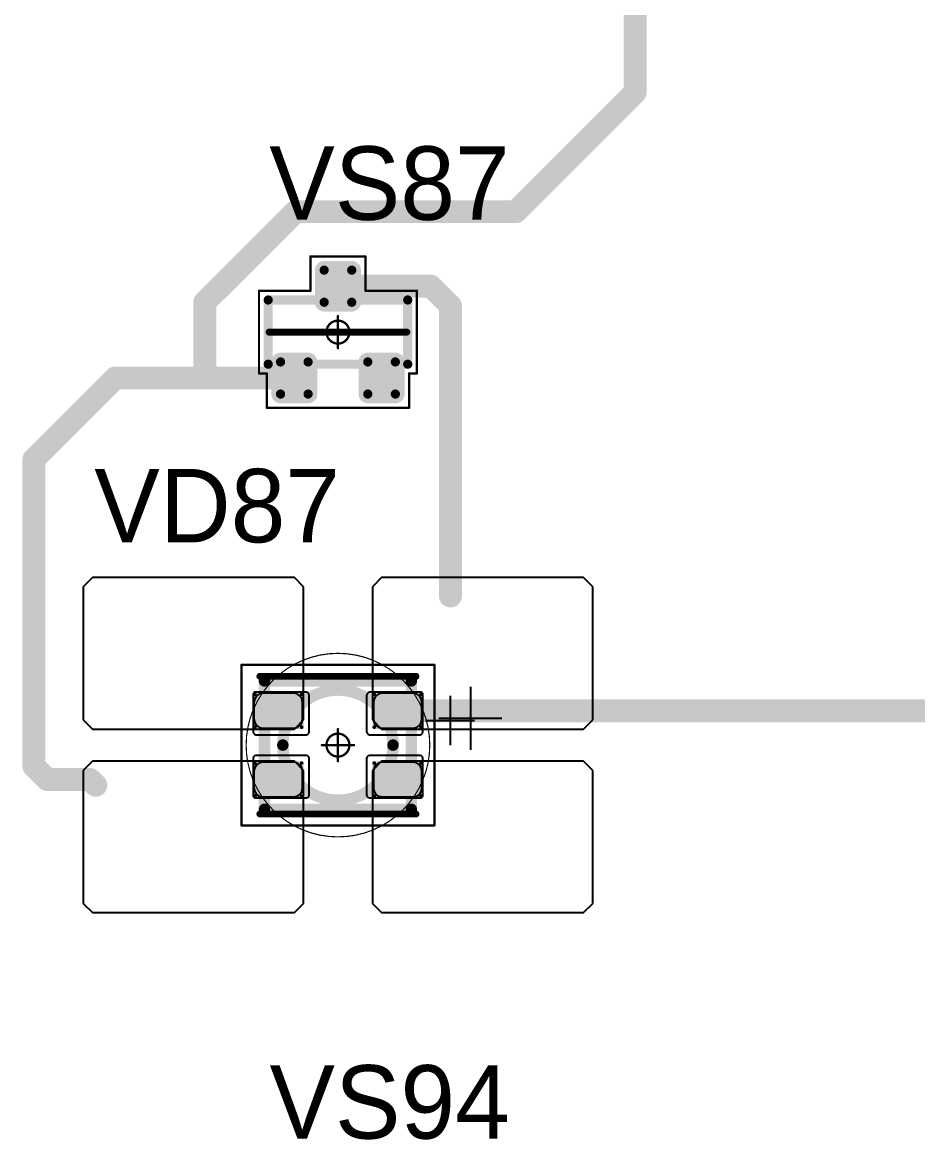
# Model space of a CAD drawing. Header units: millimetres. Extents: x 0 to 400, y 0 to 514.
# Drawn here: x 273.13 to 292.63, y 263.9 to 288.25 of the extents above; entities that cross this region are included whole.
import ezdxf

# ---------------------------------------------------------------- set-up
doc = ezdxf.new("R2010")
doc.units = ezdxf.units.MM
for name, color, linetype in [('Mechanical13', 56, 'Continuous'), ('Mechanical15', 56, 'Continuous'), ('Mechanical2', 216, 'Continuous'), ('TopLayer', 1, 'Continuous'), ('TopOverlay', 2, 'Continuous'), ('TopPaste', 8, 'Continuous'), ('TopSolder', 216, 'Continuous')]:
    doc.layers.add(name, color=color, linetype=linetype)

# ---------------------------------------------------------------- blocks, each defined once
blk = doc.blocks.new('SOT23_95')
at = {"layer": 'Mechanical13', "const_width": 0.2}
for points in [[(-0.7, 1.52), (0.7, 1.52)], [(-0.7, 1.52), (-0.7, -1.52)], [(0.7, 1.52), (0.7, -1.52)], [(-0.7, -1.52), (0.7, -1.52)]]:
    blk.add_lwpolyline(points, dxfattribs=at)
at = {"layer": 'Mechanical13', "const_width": 0.1}
for points in [[(-0.75, 1.52, 1), (-0.65, 1.52, 1)], [(-0.75, 1.52, 1), (-0.65, 1.52, 1)], [(0.65, 1.52, 1), (0.75, 1.52, 1)], [(0.65, 1.52, 1), (0.75, 1.52, 1)], [(-0.75, -1.52, 1), (-0.65, -1.52, 1)], [(-0.75, -1.52, 1), (-0.65, -1.52, 1)], [(0.65, -1.52, 1), (0.75, -1.52, 1)], [(0.65, -1.52, 1), (0.75, -1.52, 1)]]:
    blk.add_lwpolyline(points, format="xyb", close=True, dxfattribs=at)
at = {"layer": 'Mechanical15', "const_width": 0.05}
for points in [[(-0.9, 1.72), (-0.9, 1.55)], [(-0.9, 1.72), (0.9, 1.72)], [(0.9, 1.72), (0.9, 0.6)], [(-1.65, 1.55), (-1.65, -1.55)], [(-1.65, 1.55), (-0.9, 1.55)], [(0.9, 0.6), (1.65, 0.6)], [(1.65, 0.6), (1.65, -0.6)], [(0, 0.35), (0, -0.35)], [(-0.35, 0), (0.35, 0)], [(0.9, -0.6), (1.65, -0.6)], [(0.9, -0.6), (0.9, -1.72)], [(-1.65, -1.55), (-0.9, -1.55)], [(-0.9, -1.55), (-0.9, -1.72)], [(-0.9, -1.72), (0.9, -1.72)]]:
    blk.add_lwpolyline(points, dxfattribs=at)
at = {"layer": 'Mechanical15'}
for points, const_width in [([(-0.913, 1.72, 1), (-0.888, 1.72, 1)], 0.025), ([(-0.913, 1.72, 1), (-0.888, 1.72, 1)], 0.025), ([(0.888, 1.72, 1), (0.913, 1.72, 1)], 0.025), ([(0.888, 1.72, 1), (0.913, 1.72, 1)], 0.025), ([(-1.662, 1.55, 1), (-1.637, 1.55, 1)], 0.025), ([(-1.662, 1.55, 1), (-1.637, 1.55, 1)], 0.025), ([(-0.913, 1.55, 1), (-0.888, 1.55, 1)], 0.025), ([(-0.913, 1.55, 1), (-0.888, 1.55, 1)], 0.025), ([(0.888, 0.6, 1), (0.913, 0.6, 1)], 0.025), ([(0.888, 0.6, 1), (0.913, 0.6, 1)], 0.025), ([(1.637, 0.6, 1), (1.662, 0.6, 1)], 0.025), ([(1.637, 0.6, 1), (1.662, 0.6, 1)], 0.025), ([(0.25, 0, 1), (-0.25, 0, 1)], 0.05), ([(-0.012, 0.35, 1), (0.012, 0.35, 1)], 0.025), ([(-0.362, 0, 1), (-0.337, 0, 1)], 0.025), ([(-0.262, 0, 1), (-0.238, 0, 1)], 0.025), ([(0.238, 0, 1), (0.262, 0, 1)], 0.025), ([(0.337, 0, 1), (0.362, 0, 1)], 0.025), ([(-0.012, -0.35, 1), (0.012, -0.35, 1)], 0.025), ([(0.888, -0.6, 1), (0.913, -0.6, 1)], 0.025), ([(0.888, -0.6, 1), (0.913, -0.6, 1)], 0.025), ([(1.637, -0.6, 1), (1.662, -0.6, 1)], 0.025), ([(1.637, -0.6, 1), (1.662, -0.6, 1)], 0.025), ([(-1.662, -1.55, 1), (-1.637, -1.55, 1)], 0.025), ([(-1.662, -1.55, 1), (-1.637, -1.55, 1)], 0.025), ([(-0.913, -1.55, 1), (-0.888, -1.55, 1)], 0.025), ([(-0.913, -1.55, 1), (-0.888, -1.55, 1)], 0.025), ([(-0.913, -1.72, 1), (-0.888, -1.72, 1)], 0.025), ([(-0.913, -1.72, 1), (-0.888, -1.72, 1)], 0.025), ([(0.888, -1.72, 1), (0.913, -1.72, 1)], 0.025), ([(0.888, -1.72, 1), (0.913, -1.72, 1)], 0.025)]:
    blk.add_lwpolyline(points, format="xyb", close=True, dxfattribs=dict(at, const_width=const_width))
at = {"layer": 'TopLayer', "const_width": 0.1}
for points in [[(-1.4, 1.25, 1), (-1.3, 1.25, 1)], [(-0.7, 1.25, 1), (-0.6, 1.25, 1)], [(-1.4, 0.65, 1), (-1.3, 0.65, 1)], [(-0.7, 0.65, 1), (-0.6, 0.65, 1)], [(0.6, 0.3, 1), (0.7, 0.3, 1)], [(1.3, 0.3, 1), (1.4, 0.3, 1)], [(0.6, -0.3, 1), (0.7, -0.3, 1)], [(1.3, -0.3, 1), (1.4, -0.3, 1)], [(-1.4, -0.65, 1), (-1.3, -0.65, 1)], [(-0.7, -0.65, 1), (-0.6, -0.65, 1)], [(-1.4, -1.25, 1), (-1.3, -1.25, 1)], [(-0.7, -1.25, 1), (-0.6, -1.25, 1)]]:
    blk.add_lwpolyline(points, format="xyb", close=True, dxfattribs=at)
at = {"layer": 'TopLayer'}
for points in [[(-1.45, 1.25), (-1.45, 0.65), (-0.55, 1.25), (-0.55, 0.65)], [(-1.35, 1.35), (-1.35, 0.55), (-0.65, 1.35), (-0.65, 0.55)], [(0.55, 0.3), (0.55, -0.3), (1.45, 0.3), (1.45, -0.3)], [(0.65, 0.4), (0.65, -0.4), (1.35, 0.4), (1.35, -0.4)], [(-1.45, -0.65), (-1.45, -1.25), (-0.55, -0.65), (-0.55, -1.25)], [(-1.35, -0.55), (-1.35, -1.35), (-0.65, -0.55), (-0.65, -1.35)]]:
    blk.add_solid(points, dxfattribs=at)
at = {"layer": 'TopOverlay', "const_width": 0.15}
blk.add_lwpolyline([(0, 1.5), (0, -1.5)], dxfattribs=at)
at = {"layer": 'TopOverlay', "const_width": 0.075}
for points in [[(-0.038, 1.5, 1), (0.038, 1.5, 1)], [(-0.038, -1.5, 1), (0.038, -1.5, 1)]]:
    blk.add_lwpolyline(points, format="xyb", close=True, dxfattribs=at)
at = {"layer": 'TopPaste', "const_width": 0.075}
for points in [[(-1.387, 1.25, 1), (-1.313, 1.25, 1)], [(-0.687, 1.25, 1), (-0.613, 1.25, 1)], [(-1.387, 0.65, 1), (-1.313, 0.65, 1)], [(-0.687, 0.65, 1), (-0.613, 0.65, 1)], [(0.613, 0.3, 1), (0.687, 0.3, 1)], [(1.313, 0.3, 1), (1.387, 0.3, 1)], [(0.613, -0.3, 1), (0.687, -0.3, 1)], [(1.313, -0.3, 1), (1.387, -0.3, 1)], [(-1.387, -0.65, 1), (-1.313, -0.65, 1)], [(-0.687, -0.65, 1), (-0.613, -0.65, 1)], [(-1.387, -1.25, 1), (-1.313, -1.25, 1)], [(-0.687, -1.25, 1), (-0.613, -1.25, 1)]]:
    blk.add_lwpolyline(points, format="xyb", close=True, dxfattribs=at)
at = {"layer": 'TopPaste'}
for points in [[(-1.425, 1.25), (-1.425, 0.65), (-0.575, 1.25), (-0.575, 0.65)], [(-1.35, 1.325), (-1.35, 0.575), (-0.65, 1.325), (-0.65, 0.575)], [(0.575, 0.3), (0.575, -0.3), (1.425, 0.3), (1.425, -0.3)], [(0.65, 0.375), (0.65, -0.375), (1.35, 0.375), (1.35, -0.375)], [(-1.425, -0.65), (-1.425, -1.25), (-0.575, -0.65), (-0.575, -1.25)], [(-1.35, -0.575), (-1.35, -1.325), (-0.65, -0.575), (-0.65, -1.325)]]:
    blk.add_solid(points, dxfattribs=at)
at = {"layer": 'TopSolder', "const_width": 0.202}
for points in [[(-1.451, 1.25, 1), (-1.249, 1.25, 1)], [(-0.751, 1.25, 1), (-0.549, 1.25, 1)], [(-1.451, 0.65, 1), (-1.249, 0.65, 1)], [(-0.751, 0.65, 1), (-0.549, 0.65, 1)], [(0.549, 0.3, 1), (0.751, 0.3, 1)], [(1.249, 0.3, 1), (1.451, 0.3, 1)], [(0.549, -0.3, 1), (0.751, -0.3, 1)], [(1.249, -0.3, 1), (1.451, -0.3, 1)], [(-1.451, -0.65, 1), (-1.249, -0.65, 1)], [(-0.751, -0.65, 1), (-0.549, -0.65, 1)], [(-1.451, -1.25, 1), (-1.249, -1.25, 1)], [(-0.751, -1.25, 1), (-0.549, -1.25, 1)]]:
    blk.add_lwpolyline(points, format="xyb", close=True, dxfattribs=at)
at = {"layer": 'TopSolder'}
for points in [[(-1.552, 1.25), (-1.552, 0.65), (-0.448, 1.25), (-0.448, 0.65)], [(-1.35, 1.452), (-1.35, 0.448), (-0.65, 1.452), (-0.65, 0.448)], [(0.65, 0.502), (0.65, -0.502), (1.35, 0.502), (1.35, -0.502)], [(0.448, 0.3), (0.448, -0.3), (1.552, 0.3), (1.552, -0.3)], [(-1.35, -0.448), (-1.35, -1.452), (-0.65, -0.448), (-0.65, -1.452)], [(-1.552, -0.65), (-1.552, -1.25), (-0.448, -0.65), (-0.448, -1.25)]]:
    blk.add_solid(points, dxfattribs=at)
blk = doc.blocks.new('E65F_268')
at = {"layer": 'Mechanical13'}
for p, q in [((2.441, 1.071), (2.441, 0)), ((1.905, 0.536), (2.976, 0.536))]:
    blk.add_line(p, q, dxfattribs=at)
at = {"layer": 'Mechanical13', "const_width": 0.25}
for points in [[(-1.6, -1.4), (-1.6, 1.4)], [(-1.6, 1.4), (1.6, 1.4)], [(1.6, -1.4), (1.6, 1.4)], [(-1.6, -1.4), (1.6, -1.4)]]:
    blk.add_lwpolyline(points, dxfattribs=at)
at = {"layer": 'Mechanical13'}
for points, const_width in [([(-1.663, 1.4, 1), (-1.538, 1.4, 1)], 0.125), ([(-1.663, 1.4, 1), (-1.538, 1.4, 1)], 0.125), ([(1.537, 1.4, 1), (1.662, 1.4, 1)], 0.125), ([(1.537, 1.4, 1), (1.662, 1.4, 1)], 0.125), ([(1.2, 0, 1), (-1.2, 0, 1)], 0.25), ([(-1.263, 0, 1), (-1.138, 0, 1)], 0.125), ([(1.137, 0, 1), (1.262, 0, 1)], 0.125), ([(-1.663, -1.4, 1), (-1.538, -1.4, 1)], 0.125), ([(-1.663, -1.4, 1), (-1.538, -1.4, 1)], 0.125), ([(1.537, -1.4, 1), (1.662, -1.4, 1)], 0.125), ([(1.537, -1.4, 1), (1.662, -1.4, 1)], 0.125)]:
    blk.add_lwpolyline(points, format="xyb", close=True, dxfattribs=dict(at, const_width=const_width))
at = {"layer": 'Mechanical15', "const_width": 0.05}
for points in [[(-2.1, 1.75), (2.1, 1.75)], [(-2.1, -1.75), (-2.1, 1.75)], [(2.1, -1.75), (2.1, 1.75)], [(0, -0.35), (0, 0.35)], [(0, -0.35), (0, 0.35)], [(-0.35, 0), (0.35, 0)], [(-0.35, 0), (0.35, 0)], [(-2.1, -1.75), (2.1, -1.75)]]:
    blk.add_lwpolyline(points, dxfattribs=at)
at = {"layer": 'Mechanical15'}
for points, const_width in [([(-2.113, 1.75, 1), (-2.088, 1.75, 1)], 0.025), ([(-2.113, 1.75, 1), (-2.088, 1.75, 1)], 0.025), ([(2.087, 1.75, 1), (2.112, 1.75, 1)], 0.025), ([(2.087, 1.75, 1), (2.112, 1.75, 1)], 0.025), ([(0.25, 0, 1), (-0.25, 0, 1)], 0.05), ([(0.25, 0, 1), (-0.25, 0, 1)], 0.05), ([(-0.013, 0.35, 1), (0.012, 0.35, 1)], 0.025), ([(-0.013, 0.35, 1), (0.012, 0.35, 1)], 0.025), ([(-0.363, 0, 1), (-0.338, 0, 1)], 0.025), ([(-0.363, 0, 1), (-0.338, 0, 1)], 0.025), ([(-0.263, 0, 1), (-0.238, 0, 1)], 0.025), ([(-0.263, 0, 1), (-0.238, 0, 1)], 0.025), ([(0.237, 0, 1), (0.262, 0, 1)], 0.025), ([(0.237, 0, 1), (0.262, 0, 1)], 0.025), ([(0.337, 0, 1), (0.362, 0, 1)], 0.025), ([(0.337, 0, 1), (0.362, 0, 1)], 0.025), ([(-0.013, -0.35, 1), (0.012, -0.35, 1)], 0.025), ([(-0.013, -0.35, 1), (0.012, -0.35, 1)], 0.025), ([(-2.113, -1.75, 1), (-2.088, -1.75, 1)], 0.025), ([(-2.113, -1.75, 1), (-2.088, -1.75, 1)], 0.025), ([(2.087, -1.75, 1), (2.112, -1.75, 1)], 0.025), ([(2.087, -1.75, 1), (2.112, -1.75, 1)], 0.025)]:
    blk.add_lwpolyline(points, format="xyb", close=True, dxfattribs=dict(at, const_width=const_width))
at = {"layer": 'TopLayer'}
for p, q in [((-5.35, 3.65), (-5.55, 3.45)), ((-5.55, 3.45), (-5.55, 3.45)), ((-5.55, 3.45), (-5.55, 0.55)), ((-0.95, 3.65), (-5.35, 3.65)), ((-5.35, 3.65), (-5.35, 3.65)), ((-0.75, 3.45), (-0.95, 3.65)), ((-0.75, 0.55), (-0.75, 3.45)), ((0.95, 3.65), (0.75, 3.45)), ((0.75, 3.45), (0.75, 3.45)), ((0.75, 3.45), (0.75, 0.55)), ((5.35, 3.65), (0.95, 3.65)), ((0.95, 3.65), (0.95, 3.65)), ((5.55, 3.45), (5.35, 3.65)), ((5.55, 0.55), (5.55, 3.45)), ((-5.55, 0.55), (-5.35, 0.35)), ((-0.95, 0.35), (-0.75, 0.55)), ((0.75, 0.55), (0.95, 0.35)), ((5.35, 0.35), (5.55, 0.55)), ((-5.35, 0.35), (-0.95, 0.35)), ((0.95, 0.35), (5.35, 0.35)), ((-5.35, -0.35), (-5.55, -0.55)), ((-0.95, -0.35), (-5.35, -0.35)), ((-5.35, -0.35), (-5.35, -0.35)), ((-0.75, -0.55), (-0.95, -0.35)), ((0.95, -0.35), (0.75, -0.55)), ((5.35, -0.35), (0.95, -0.35)), ((0.95, -0.35), (0.95, -0.35)), ((5.55, -0.55), (5.35, -0.35)), ((-5.55, -0.55), (-5.55, -0.55)), ((-5.55, -0.55), (-5.55, -3.45)), ((-0.75, -3.45), (-0.75, -0.55)), ((0.75, -0.55), (0.75, -0.55)), ((0.75, -0.55), (0.75, -3.45)), ((5.55, -3.45), (5.55, -0.55)), ((-5.55, -3.45), (-5.35, -3.65)), ((-5.35, -3.65), (-0.95, -3.65)), ((-0.95, -3.65), (-0.75, -3.45)), ((0.75, -3.45), (0.95, -3.65)), ((0.95, -3.65), (5.35, -3.65)), ((5.35, -3.65), (5.55, -3.45))]:
    blk.add_line(p, q, dxfattribs=at)
at = {"layer": 'TopLayer', "const_width": 0.04}
for points in [[(-1.83, 1.11, 1), (-1.79, 1.11, 1)], [(-0.81, 1.11, 1), (-0.77, 1.11, 1)], [(0.77, 1.11, 1), (0.81, 1.11, 1)], [(1.79, 1.11, 1), (1.83, 1.11, 1)], [(-1.83, 0.39, 1), (-1.79, 0.39, 1)], [(-0.81, 0.39, 1), (-0.77, 0.39, 1)], [(0.77, 0.39, 1), (0.81, 0.39, 1)], [(1.79, 0.39, 1), (1.83, 0.39, 1)], [(-1.83, -0.39, 1), (-1.79, -0.39, 1)], [(-0.81, -0.39, 1), (-0.77, -0.39, 1)], [(0.77, -0.39, 1), (0.81, -0.39, 1)], [(1.79, -0.39, 1), (1.83, -0.39, 1)], [(-1.83, -1.11, 1), (-1.79, -1.11, 1)], [(-0.81, -1.11, 1), (-0.77, -1.11, 1)], [(0.77, -1.11, 1), (0.81, -1.11, 1)], [(1.79, -1.11, 1), (1.83, -1.11, 1)]]:
    blk.add_lwpolyline(points, format="xyb", close=True, dxfattribs=at)
at = {"layer": 'TopLayer'}
for points in [[(-1.85, 1.11), (-1.85, 0.39), (-0.75, 1.11), (-0.75, 0.39)], [(-1.81, 1.15), (-1.81, 0.35), (-0.79, 1.15), (-0.79, 0.35)], [(0.75, 1.11), (0.75, 0.39), (1.85, 1.11), (1.85, 0.39)], [(0.79, 1.15), (0.79, 0.35), (1.81, 1.15), (1.81, 0.35)], [(-1.85, -0.39), (-1.85, -1.11), (-0.75, -0.39), (-0.75, -1.11)], [(-1.81, -0.35), (-1.81, -1.15), (-0.79, -0.35), (-0.79, -1.15)], [(0.75, -0.39), (0.75, -1.11), (1.85, -0.39), (1.85, -1.11)], [(0.79, -0.35), (0.79, -1.15), (1.81, -0.35), (1.81, -1.15)]]:
    blk.add_solid(points, dxfattribs=at)
at = {"layer": 'TopOverlay'}
for p, q in [((2.886, 1.271), (2.886, -0.1)), ((2.2, 0.586), (3.571, 0.586))]:
    blk.add_line(p, q, dxfattribs=at)
at = {"layer": 'TopOverlay', "const_width": 0.15}
for points in [[(-1.7, 1.5), (1.7, 1.5)], [(-1.7, -1.5), (1.7, -1.5)]]:
    blk.add_lwpolyline(points, dxfattribs=at)
at = {"layer": 'TopOverlay', "const_width": 0.075}
for points in [[(-1.738, 1.5, 1), (-1.663, 1.5, 1)], [(1.662, 1.5, 1), (1.737, 1.5, 1)], [(-1.738, -1.5, 1), (-1.663, -1.5, 1)], [(1.662, -1.5, 1), (1.737, -1.5, 1)]]:
    blk.add_lwpolyline(points, format="xyb", close=True, dxfattribs=at)
at = {"layer": 'TopPaste'}
for p, q in [((-1.814, 1.011), (-1.829, 0.938)), ((-1.773, 1.073), (-1.814, 1.011)), ((-1.711, 1.114), (-1.773, 1.073)), ((-1.638, 1.129), (-1.711, 1.114)), ((-0.963, 1.129), (-1.638, 1.129)), ((-0.889, 1.114), (-0.963, 1.129)), ((-0.827, 1.073), (-0.889, 1.114)), ((-0.786, 1.011), (-0.827, 1.073)), ((-0.771, 0.938), (-0.786, 1.011)), ((0.786, 1.011), (0.771, 0.938)), ((0.827, 1.073), (0.786, 1.011)), ((0.889, 1.114), (0.827, 1.073)), ((0.962, 1.129), (0.889, 1.114)), ((1.637, 1.129), (0.962, 1.129)), ((1.711, 1.114), (1.637, 1.129)), ((1.773, 1.073), (1.711, 1.114)), ((1.814, 1.011), (1.773, 1.073)), ((1.829, 0.938), (1.814, 1.011)), ((-1.829, 0.938), (-1.829, 0.563)), ((-0.771, 0.563), (-0.771, 0.938)), ((0.771, 0.938), (0.771, 0.563)), ((1.829, 0.563), (1.829, 0.938)), ((-1.829, 0.563), (-1.814, 0.489)), ((-1.814, 0.489), (-1.773, 0.427)), ((-0.827, 0.427), (-0.786, 0.489)), ((-0.786, 0.489), (-0.771, 0.563)), ((0.771, 0.563), (0.786, 0.489)), ((0.786, 0.489), (0.827, 0.427)), ((1.773, 0.427), (1.814, 0.489)), ((1.814, 0.489), (1.829, 0.563)), ((-1.773, 0.427), (-1.711, 0.386)), ((-1.711, 0.386), (-1.638, 0.371)), ((-1.638, 0.371), (-0.963, 0.371)), ((-0.963, 0.371), (-0.889, 0.386)), ((-0.889, 0.386), (-0.827, 0.427)), ((0.827, 0.427), (0.889, 0.386)), ((0.889, 0.386), (0.962, 0.371)), ((0.962, 0.371), (1.637, 0.371)), ((1.637, 0.371), (1.711, 0.386)), ((1.711, 0.386), (1.773, 0.427)), ((-1.773, -0.427), (-1.814, -0.489)), ((-1.711, -0.386), (-1.773, -0.427)), ((-1.638, -0.371), (-1.711, -0.386)), ((-0.963, -0.371), (-1.638, -0.371)), ((-0.889, -0.386), (-0.963, -0.371)), ((-0.827, -0.427), (-0.889, -0.386)), ((-0.786, -0.489), (-0.827, -0.427)), ((0.827, -0.427), (0.786, -0.489)), ((0.889, -0.386), (0.827, -0.427)), ((0.962, -0.371), (0.889, -0.386)), ((1.637, -0.371), (0.962, -0.371)), ((1.711, -0.386), (1.637, -0.371)), ((1.773, -0.427), (1.711, -0.386)), ((1.814, -0.489), (1.773, -0.427)), ((-1.814, -0.489), (-1.829, -0.563)), ((-1.829, -0.563), (-1.829, -0.938)), ((-0.771, -0.563), (-0.786, -0.489)), ((-0.771, -0.938), (-0.771, -0.563)), ((0.786, -0.489), (0.771, -0.563)), ((0.771, -0.563), (0.771, -0.938)), ((1.829, -0.563), (1.814, -0.489)), ((1.829, -0.938), (1.829, -0.563)), ((-1.829, -0.938), (-1.814, -1.011)), ((-0.786, -1.011), (-0.771, -0.938)), ((0.771, -0.938), (0.786, -1.011)), ((1.814, -1.011), (1.829, -0.938)), ((-1.814, -1.011), (-1.773, -1.073)), ((-1.773, -1.073), (-1.711, -1.114)), ((-1.711, -1.114), (-1.638, -1.129)), ((-1.638, -1.129), (-0.963, -1.129)), ((-0.963, -1.129), (-0.889, -1.114)), ((-0.889, -1.114), (-0.827, -1.073)), ((-0.827, -1.073), (-0.786, -1.011)), ((0.786, -1.011), (0.827, -1.073)), ((0.827, -1.073), (0.889, -1.114)), ((0.889, -1.114), (0.962, -1.129)), ((0.962, -1.129), (1.637, -1.129)), ((1.637, -1.129), (1.711, -1.114)), ((1.711, -1.114), (1.773, -1.073)), ((1.773, -1.073), (1.814, -1.011))]:
    blk.add_line(p, q, dxfattribs=at)
at = {"layer": 'TopSolder'}
for p, q in [((-1.842, 1.129), (-1.85, 1.111)), ((-1.85, 1.111), (-1.85, 1.101)), ((-1.85, 1.101), (-1.85, 1.101)), ((-1.85, 1.101), (-1.85, 0.301)), ((-1.828, 1.143), (-1.842, 1.129)), ((-1.81, 1.151), (-1.828, 1.143)), ((-1.8, 1.151), (-1.81, 1.151)), ((-0.7, 1.151), (-1.8, 1.151)), ((-0.685, 1.151), (-0.7, 1.151)), ((-0.7, 1.151), (-0.7, 1.151)), ((-0.658, 1.139), (-0.685, 1.151)), ((-0.636, 1.118), (-0.658, 1.139)), ((-0.625, 1.09), (-0.636, 1.118)), ((-0.625, 1.076), (-0.625, 1.09)), ((-0.625, 0.301), (-0.625, 1.076)), ((0.636, 1.118), (0.625, 1.09)), ((0.625, 1.09), (0.625, 1.076)), ((0.625, 1.076), (0.625, 1.076)), ((0.625, 1.076), (0.625, 0.301)), ((0.657, 1.139), (0.636, 1.118)), ((0.685, 1.151), (0.657, 1.139)), ((0.7, 1.151), (0.685, 1.151)), ((1.8, 1.151), (0.7, 1.151)), ((1.81, 1.151), (1.8, 1.151)), ((1.8, 1.151), (1.8, 1.151)), ((1.828, 1.143), (1.81, 1.151)), ((1.842, 1.129), (1.828, 1.143)), ((1.85, 1.111), (1.842, 1.129)), ((1.85, 1.101), (1.85, 1.111)), ((1.85, 0.301), (1.85, 1.101)), ((-1.85, 0.301), (-1.85, 0.286)), ((-1.85, 0.286), (-1.839, 0.258)), ((-1.839, 0.258), (-1.818, 0.237)), ((-0.658, 0.237), (-0.636, 0.258)), ((-0.636, 0.258), (-0.625, 0.286)), ((-0.625, 0.286), (-0.625, 0.301)), ((-0.625, 0.301), (-0.625, 0.301)), ((0.625, 0.301), (0.625, 0.286)), ((0.625, 0.286), (0.636, 0.258)), ((0.636, 0.258), (0.657, 0.237)), ((1.817, 0.237), (1.839, 0.258)), ((1.839, 0.258), (1.85, 0.286)), ((1.85, 0.286), (1.85, 0.301)), ((1.85, 0.301), (1.85, 0.301)), ((-1.818, 0.237), (-1.79, 0.226)), ((-1.79, 0.226), (-1.775, 0.226)), ((-1.775, 0.226), (-1.775, 0.226)), ((-1.775, 0.226), (-0.7, 0.226)), ((-0.7, 0.226), (-0.685, 0.226)), ((-0.685, 0.226), (-0.658, 0.237)), ((0.657, 0.237), (0.685, 0.226)), ((0.685, 0.226), (0.7, 0.226)), ((0.7, 0.226), (0.7, 0.226)), ((0.7, 0.226), (1.775, 0.226)), ((1.775, 0.226), (1.79, 0.226)), ((1.79, 0.226), (1.817, 0.237)), ((-1.818, -0.236), (-1.839, -0.257)), ((-1.79, -0.224), (-1.818, -0.236)), ((-1.775, -0.224), (-1.79, -0.224)), ((-0.7, -0.224), (-1.775, -0.224)), ((-0.685, -0.224), (-0.7, -0.224)), ((-0.7, -0.224), (-0.7, -0.224)), ((-0.658, -0.236), (-0.685, -0.224)), ((-0.636, -0.257), (-0.658, -0.236)), ((0.657, -0.236), (0.636, -0.257)), ((0.685, -0.224), (0.657, -0.236)), ((0.7, -0.224), (0.685, -0.224)), ((1.775, -0.224), (0.7, -0.224)), ((1.79, -0.224), (1.775, -0.224)), ((1.775, -0.224), (1.775, -0.224)), ((1.817, -0.236), (1.79, -0.224)), ((1.839, -0.257), (1.817, -0.236)), ((-1.839, -0.257), (-1.85, -0.285)), ((-1.85, -0.285), (-1.85, -0.299)), ((-1.85, -0.299), (-1.85, -0.299)), ((-1.85, -0.299), (-1.85, -1.099)), ((-0.625, -0.285), (-0.636, -0.257)), ((-0.625, -0.299), (-0.625, -0.285)), ((-0.625, -1.074), (-0.625, -0.299)), ((0.636, -0.257), (0.625, -0.285)), ((0.625, -0.285), (0.625, -0.299)), ((0.625, -0.299), (0.625, -0.299)), ((0.625, -0.299), (0.625, -1.074)), ((1.85, -0.285), (1.839, -0.257)), ((1.85, -0.299), (1.85, -0.285)), ((1.85, -1.099), (1.85, -0.299)), ((-1.85, -1.099), (-1.85, -1.109)), ((-1.85, -1.109), (-1.842, -1.128)), ((-1.842, -1.128), (-1.828, -1.142)), ((-1.828, -1.142), (-1.81, -1.149)), ((-1.81, -1.149), (-1.8, -1.149)), ((-1.8, -1.149), (-0.7, -1.149)), ((-1.8, -1.149), (-1.8, -1.149)), ((-0.7, -1.149), (-0.685, -1.149)), ((-0.685, -1.149), (-0.658, -1.138)), ((-0.658, -1.138), (-0.636, -1.117)), ((-0.636, -1.117), (-0.625, -1.089)), ((-0.625, -1.089), (-0.625, -1.074)), ((-0.625, -1.074), (-0.625, -1.074)), ((0.625, -1.074), (0.625, -1.089)), ((0.625, -1.089), (0.636, -1.117)), ((0.636, -1.117), (0.657, -1.138)), ((0.657, -1.138), (0.685, -1.149)), ((0.685, -1.149), (0.7, -1.149)), ((0.7, -1.149), (1.8, -1.149)), ((0.7, -1.149), (0.7, -1.149)), ((1.8, -1.149), (1.81, -1.149)), ((1.81, -1.149), (1.828, -1.142)), ((1.828, -1.142), (1.842, -1.128)), ((1.842, -1.128), (1.85, -1.109)), ((1.85, -1.109), (1.85, -1.099)), ((1.85, -1.099), (1.85, -1.099))]:
    blk.add_line(p, q, dxfattribs=at)

msp = doc.modelspace()

# ---------------------------------------------------------------- linework, layer by layer
at = {"layer": 'Mechanical2'}
for points, const_width in [([(282, 272.5, 1), (278, 272.5, 1)], 0.0254), ([(280, 274.5, 1), (280, 274.5, 1)], 0.0005), ([(277.994, 272.5, 1), (278.006, 272.5, 1)], 0.0127), ([(278, 272.5, 1), (278, 272.5, 1)], 0.0005), ([(281.994, 272.5, 1), (282.006, 272.5, 1)], 0.0127), ([(282, 272.5, 1), (282, 272.5, 1)], 0.0005), ([(280, 270.5, 1), (280, 270.5, 1)], 0.0005)]:
    msp.add_lwpolyline(points, format="xyb", close=True, dxfattribs=dict(at, const_width=const_width))
at = {"layer": 'Mechanical2', "const_width": 0.001}
for points in [[(280, 270.5), (280, 274.5)], [(278, 272.5), (282, 272.5)]]:
    msp.add_lwpolyline(points, dxfattribs=at)
at = {"layer": 'TopLayer', "const_width": 0.5}
for points in [[(286.475, 286.725), (286.475, 292.957)], [(283.875, 284.125), (286.475, 286.725)], [(277.1, 282.15), (279.075, 284.125)], [(279.075, 284.125), (283.875, 284.125)], [(280, 282.5), (282.025, 282.5)], [(282.025, 282.5), (282.45, 282.075)], [(277.1, 280.5), (277.1, 282.15)], [(282.45, 275.75), (282.45, 282.075)], [(273.375, 278.725), (275.15, 280.5)], [(275.15, 280.5), (279.05, 280.5)], [(273.375, 272.043), (273.375, 278.725)], [(281.3, 273.25), (293.275, 273.25)], [(273.375, 272.043), (273.668, 271.75)], [(273.668, 271.75), (274.6, 271.75)], [(274.6, 271.75), (274.725, 271.625)]]:
    msp.add_lwpolyline(points, dxfattribs=at)
at = {"layer": 'TopLayer', "const_width": 0.25}
for points in [[(286.35, 286.725, 1), (286.6, 286.725, 1)], [(286.35, 286.725, 1), (286.6, 286.725, 1)], [(278.95, 284.125, 1), (279.2, 284.125, 1)], [(278.95, 284.125, 1), (279.2, 284.125, 1)], [(283.75, 284.125, 1), (284, 284.125, 1)], [(283.75, 284.125, 1), (284, 284.125, 1)], [(279.875, 282.5, 1), (280.125, 282.5, 1)], [(281.9, 282.5, 1), (282.15, 282.5, 1)], [(281.9, 282.5, 1), (282.15, 282.5, 1)], [(276.975, 282.15, 1), (277.225, 282.15, 1)], [(276.975, 282.15, 1), (277.225, 282.15, 1)], [(282.325, 282.075, 1), (282.575, 282.075, 1)], [(282.325, 282.075, 1), (282.575, 282.075, 1)], [(275.025, 280.5, 1), (275.275, 280.5, 1)], [(275.025, 280.5, 1), (275.275, 280.5, 1)], [(276.975, 280.5, 1), (277.225, 280.5, 1)], [(278.925, 280.5, 1), (279.175, 280.5, 1)], [(273.25, 278.725, 1), (273.5, 278.725, 1)], [(273.25, 278.725, 1), (273.5, 278.725, 1)], [(282.325, 275.75, 1), (282.575, 275.75, 1)], [(281.175, 273.25, 1), (281.425, 273.25, 1)], [(273.25, 272.043, 1), (273.5, 272.043, 1)], [(273.25, 272.043, 1), (273.5, 272.043, 1)], [(273.543, 271.75, 1), (273.793, 271.75, 1)], [(273.543, 271.75, 1), (273.793, 271.75, 1)], [(274.475, 271.75, 1), (274.725, 271.75, 1)], [(274.475, 271.75, 1), (274.725, 271.75, 1)], [(274.6, 271.625, 1), (274.85, 271.625, 1)]]:
    msp.add_lwpolyline(points, format="xyb", close=True, dxfattribs=at)

# ---------------------------------------------------------------- block references
for name, p, rotation in [('SOT23_95', (280, 281.5), 90), ('E65F_268', (280, 272.5), 360)]:
    msp.add_blockref(name, p, dxfattribs=dict(rotation=rotation))

# ---------------------------------------------------------------- texts
at = {"layer": 'TopOverlay'}
for s, p in [('VS87', (278.504, 283.947)), ('VD87', (274.692, 276.919)), ('VS94', (278.508, 263.925))]:
    msp.add_text(s, height=1.6, dxfattribs=at).set_placement(p)

doc.saveas('drawing.dxf')
